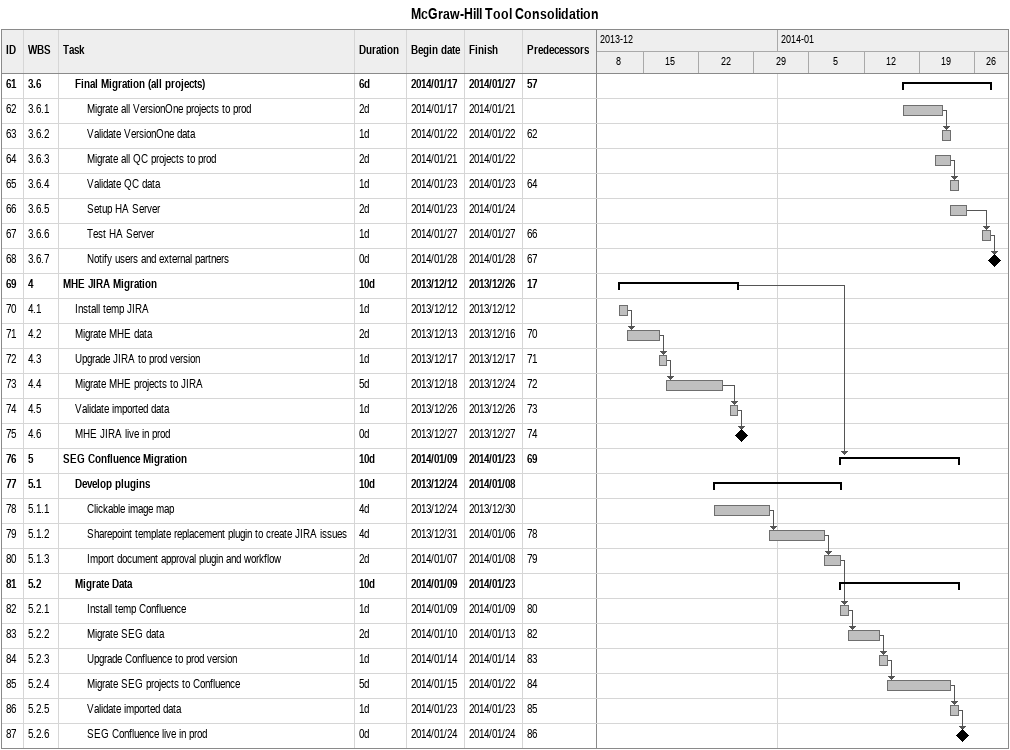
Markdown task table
McGraw-Hill Tool Consolidation

| ID | WBS | Task | Duration | Start | Finish | Predecessors |
|---|---|---|---|---|---|---|
| 61 | 3.6 | **Final Migration (all projects)** | 6d | 2014-01-17 | 2014-01-27 | 57 |
| 62 | 3.6.1 | Migrate all VersionOne projects to prod | 2d | 2014-01-17 | 2014-01-21 |  |
| 63 | 3.6.2 | Validate VersionOne data | 1d | 2014-01-22 | 2014-01-22 | 62 |
| 64 | 3.6.3 | Migrate all QC projects to prod | 2d | 2014-01-21 | 2014-01-22 |  |
| 65 | 3.6.4 | Validate QC data | 1d | 2014-01-23 | 2014-01-23 | 64 |
| 66 | 3.6.5 | Setup HA Server | 2d | 2014-01-23 | 2014-01-24 |  |
| 67 | 3.6.6 | Test HA Server | 1d | 2014-01-27 | 2014-01-27 | 66 |
| 68 | 3.6.7 | Notify users and external partners | 0d | 2014-01-28 | 2014-01-28 | 67 |
| 69 | 4 | **MHE JIRA Migration** | 10d | 2013-12-12 | 2013-12-26 | 17 |
| 70 | 4.1 | Install temp JIRA | 1d | 2013-12-12 | 2013-12-12 |  |
| 71 | 4.2 | Migrate MHE data | 2d | 2013-12-13 | 2013-12-16 | 70 |
| 72 | 4.3 | Upgrade JIRA to prod version | 1d | 2013-12-17 | 2013-12-17 | 71 |
| 73 | 4.4 | Migrate MHE projects to JIRA | 5d | 2013-12-18 | 2013-12-24 | 72 |
| 74 | 4.5 | Validate imported data | 1d | 2013-12-26 | 2013-12-26 | 73 |
| 75 | 4.6 | MHE JIRA live in prod | 0d | 2013-12-27 | 2013-12-27 | 74 |
| 76 | 5 | **SEG Confluence Migration** | 10d | 2014-01-09 | 2014-01-23 | 69 |
| 77 | 5.1 | **Develop plugins** | 10d | 2013-12-24 | 2014-01-08 |  |
| 78 | 5.1.1 | Clickable image map | 4d | 2013-12-24 | 2013-12-30 |  |
| 79 | 5.1.2 | Sharepoint template replacement plugin to create JIRA issues | 4d | 2013-12-31 | 2014-01-06 | 78 |
| 80 | 5.1.3 | Import document approval plugin and workflow | 2d | 2014-01-07 | 2014-01-08 | 79 |
| 81 | 5.2 | **Migrate Data** | 10d | 2014-01-09 | 2014-01-23 |  |
| 82 | 5.2.1 | Install temp Confluence | 1d | 2014-01-09 | 2014-01-09 | 80 |
| 83 | 5.2.2 | Migrate SEG data | 2d | 2014-01-10 | 2014-01-13 | 82 |
| 84 | 5.2.3 | Upgrade Confluence to prod version | 1d | 2014-01-14 | 2014-01-14 | 83 |
| 85 | 5.2.4 | Migrate SEG projects to Confluence | 5d | 2014-01-15 | 2014-01-22 | 84 |
| 86 | 5.2.5 | Validate imported data | 1d | 2014-01-23 | 2014-01-23 | 85 |
| 87 | 5.2.6 | SEG Confluence live in prod | 0d | 2014-01-24 | 2014-01-24 | 86 |
